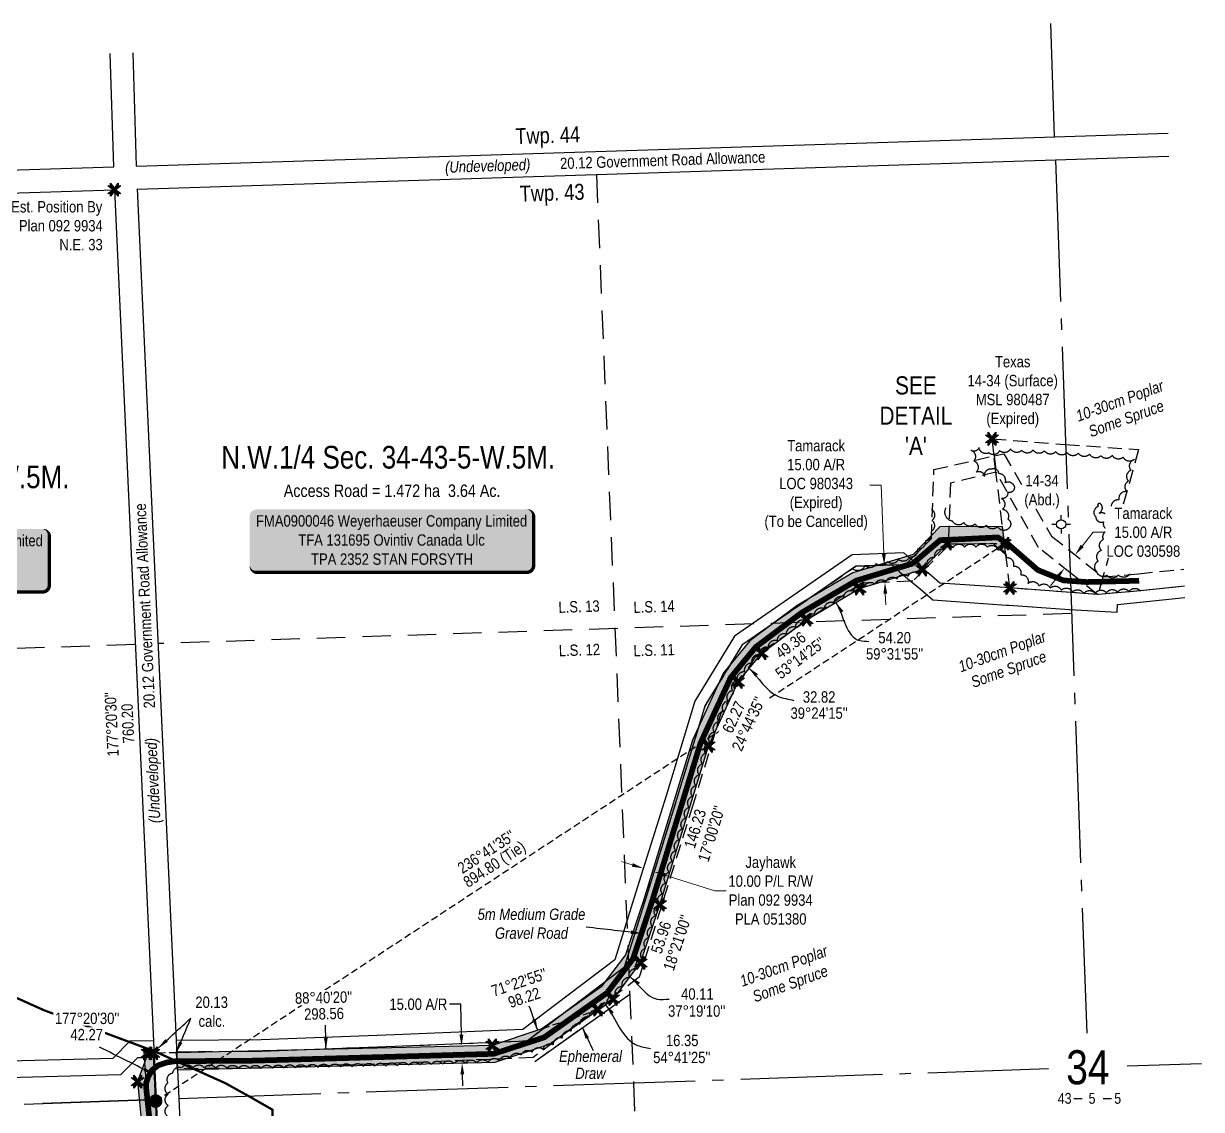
# Model space of a CAD drawing. Extents: x 656257 to 660865, y 5846033 to 5849863.
# Drawn here: x 658203 to 659241, y 5846955 to 5847911 of the extents above; entities that cross this region are included whole.
import ezdxf
from ezdxf.enums import TextEntityAlignment as Align

# ---------------------------------------------------------------- set-up
doc = ezdxf.new("R2010")
doc.units = 0
doc.header["$LTSCALE"] = 5
doc.header["$PDSIZE"] = 0.5
for name, pattern in [('0', [1, 1, 0]), ('DASHDOT2', [12.7, 6.35, -3.175, 0, -3.175]), ('foc-ACCESSROAD', [3.75, 2.5, -1.25]), ('foc-LSD', [8, 5, -3]), ('foc-QUARTERLINE', [33, 25, -3, 2, -3]), ('foc-TIELINE', [1.875, 1.25, -0.625]), ('foc-TOPO-ephemeral', [6.25, 3.125, -0.625, 0.625, -0.625, 0.625, -0.625]), ('foc-TRAV', [1.875, 1.25, -0.625])]:
    doc.linetypes.add(name, pattern=pattern)
doc.layers.get('Defpoints').update_dxf_attribs({"color": 9})
for name, color, linetype in [('10', 1, 'Continuous'), ('9', 3, 'Continuous'), ('AS-ROADS', 254, 'Continuous'), ('AS-WILDLIFE', 131, 'DASHDOT2'), ('C-AR', 13, 'foc-ACCESSROAD'), ('C-SYMBOL', 7, 'Continuous'), ('D-TXT', 6, 'Continuous'), ('DETAIL-T', 7, 'Continuous'), ('F-RW', 190, 'Continuous'), ('F-WS', 190, 'foc-ACCESSROAD'), ('F-WS-S', 190, 'Continuous'), ('L-AREAREQUIRED', 7, 'Continuous'), ('L-BD', 7, 'Continuous'), ('L-BD1', 253, 'Continuous'), ('L-MON', 1, 'Continuous'), ('L-QSEC', 8, 'foc-QUARTERLINE'), ('L-ROAD-T', 7, 'Continuous'), ('L-SEC', 7, 'Continuous'), ('L-SECLBL', 7, 'Continuous'), ('L-SECTION-LSD', 7, 'foc-LSD'), ('L-TIE', 7, 'foc-TIELINE'), ('L-TIE-T', 7, 'Continuous'), ('P-PROPOSED', 10, 'Continuous'), ('P-PROPOSED-H', 21, 'Continuous'), ('P-TRAV', 4, 'foc-TRAV'), ('P-TXT', 4, 'Continuous'), ('T-BUSH', 110, '0'), ('T-BUSH-T', 110, 'Continuous'), ('T-DRAW', 143, 'foc-TOPO-ephemeral'), ('T-WATER-T', 170, 'Continuous')]:
    doc.layers.add(name, color=color, linetype=linetype)
for name, color, linetype, lineweight in [('C-AR-T', 13, 'Continuous', 9), ('F-RW-T', 190, 'Continuous', 9), ('F-WS-T', 190, 'Continuous', 9), ('T-TEXT', 48, 'Continuous', 18)]:
    doc.layers.add(name, color=color, linetype=linetype, lineweight=lineweight)
doc.styles.add('100L', font='ARIALN.TTF', dxfattribs={"height": 11})
doc.styles.add('175L', font='ARIALN.TTF', dxfattribs={"height": 20})
doc.styles.add('80', font='ARIALN.TTF', dxfattribs={"height": 10})
doc.styles.add('80CG', font='ARIALN.TTF', dxfattribs={"height": 10})
doc.styles.add('80L', font='ARIALN.TTF', dxfattribs={"height": 10})
doc.styles.add('80LS', font='ARIALNI.TTF', dxfattribs={"height": 10})
doc.styles.add('foc-LtypeFont', font='ARIALN.TTF', dxfattribs={"height": 7.35})
doc.styles.add('SIMPLEX', font='ARIALN.TTF')
doc.linetypes.add('foc-TOPO-flowdirection-NOLINE', pattern='A,0,[">",foc-LtypeFont,S=0.3,R=0,X=0,Y=-0.945],-20,[">",foc-LtypeFont,S=0.3,R=0,X=0,Y=-0.945],0', length=20)
doc.dimstyles.new('Compass 5 000', dxfattribs={"dimscale": 5, "dimtxt": 9, "dimasz": 2, "dimexe": 0.2, "dimexo": 0.0625, "dimgap": 0.5, "dimtad": 0, "dimtih": 1, "dimtoh": 1, "dimzin": 0, "dimdsep": 46, "dimtxsty": '80CG', "dimcen": 0.1, "dimse1": 1, "dimse2": 1, "dimclrd": 256, "dimclrt": 256, "dimaunit": 1, "dimadec": 4, "dimazin": 0, "dimtfac": 0.06, "dimtofl": 0, "dimtmove": 0, "dimatfit": 1, "dimfxl": 0.2, "dimtolj": 1, "dimtzin": 0, "dimlwd": -1, "dimarcsym": 0})

# ---------------------------------------------------------------- blocks, each defined once
blk = doc.blocks.new('L-SECLBL')
at = {"layer": '9', "color": 7}
for p, q in [((-5.1, -27.8), (-12.3, -27.8)), ((20.7, -27.8), (13.5, -27.8))]:
    blk.add_line(p, q, dxfattribs=at)
at = {"layer": '10', "color": 2, "style": 'SIMPLEX'}
blk.add_attdef('SEC', text='', height=30, dxfattribs=at).set_placement((0, 0), align=Align.MIDDLE)
at = {"layer": '10', "color": 5, "style": '80L'}
blk.add_attdef('TWP', text='', height=9.5, dxfattribs=at).set_placement((-14.4, -27.4), align=Align.MIDDLE_RIGHT)
blk.add_attdef('RGE', text='', height=9.5, dxfattribs=at).set_placement((3.6, -27.4), align=Align.MIDDLE_CENTER)
blk.add_attdef('MER', text='', height=9.5, dxfattribs=at).set_placement((23.2, -27.4), align=Align.MIDDLE_LEFT)
blk = doc.blocks.new('*U475')
h = blk.add_hatch(color=255)
edge = h.paths.add_edge_path()
edge.add_line((-119, -28.5), (119, -28.5))
edge.add_arc((119, -22.5), 6, 270, 360)
edge.add_line((125, -22.5), (125, 21))
edge.add_arc((119, 21), 6, 0, 90)
edge.add_line((119, 27), (-119, 27))
edge.add_arc((-119, 21), 6, 90, 180)
edge.add_line((-125, 21), (-125, -22.5))
edge.add_arc((-119, -22.5), 6, 180, 270)
at = {"color": 44, "flags": 128}
blk.add_lwpolyline([(-119, -28.5, 3, 3, 0), (119, -28.5, 3, 3, 0.414214), (125, -22.5, 3, 3, 0), (125, 21, 3, 0, 0.414214), (119, 27, 0, 0, 0), (-119, 27, 0, 0, 0.414214), (-125, 21, 0, 0, 0), (-125, -22.5, 0, 3, 0.414214)], format="xyseb", close=True, dxfattribs=at)
at = {"color": 44, "style": '80'}
blk.add_attdef('ENTER_TEXT_001', (-36, -5), '', height=10, dxfattribs=at)
blk = doc.blocks.new('*D425')
at = {"layer": 'C-AR-T', "transparency": 16777216}
for p, q in [((659135.6, 5847451), (659145.2, 5847463.1)), ((659145.2, 5847463.1), (659155.2, 5847463.1)), ((659113.8, 5847423.7), (659107.6, 5847415.8))]:
    blk.add_line(p, q, dxfattribs=at)
for points in [[(659134.3, 5847452.1), (659136.9, 5847450), (659129.4, 5847443.2)], [(659112.5, 5847424.7), (659115.1, 5847422.6), (659120, 5847431.5)]]:
    blk.add_solid(points, dxfattribs=at)
at = {"layer": 'Defpoints', "color": 0, "transparency": 16777216}
for p in [(659113, 5847456.3), (659103.6, 5847444.5), (659120, 5847431.5)]:
    blk.add_point(p, dxfattribs=at)
at = {"layer": 'C-AR-T', "transparency": 16777216, "insert": (659189.5, 5847463.1), "char_height": 10, "attachment_point": 5, "style": '80CG', "bg_fill": 3, "box_fill_scale": 1.1, "bg_fill_color": 256, "bg_fill_true_color": 13158600, "bg_fill_transparency": 0}
blk.add_mtext('\\A1;Tamarack\\P15.00 A/R\\PLOC 030598', dxfattribs=at)
blk = doc.blocks.new('*D426')
at = {"layer": 'Defpoints', "color": 0, "transparency": 16777216}
for p in [(658761.4, 5847206.9), (658771, 5847204), (658758.5, 5847164)]:
    blk.add_point(p, dxfattribs=at)
at = {"layer": 'F-RW-T', "transparency": 16777216}
for p, q in [((658739.4, 5847170), (658729.9, 5847173)), ((658768.1, 5847161.1), (658812.2, 5847147.3)), ((658812.2, 5847147.3), (658822.2, 5847147.3))]:
    blk.add_line(p, q, dxfattribs=at)
for points in [[(658739.9, 5847171.6), (658739, 5847168.4), (658749, 5847167)], [(658768.6, 5847162.7), (658767.6, 5847159.5), (658758.5, 5847164)]]:
    blk.add_solid(points, dxfattribs=at)
at = {"layer": 'F-RW-T', "transparency": 16777216, "insert": (658861.3, 5847147.3), "char_height": 10, "attachment_point": 5, "style": '80CG'}
blk.add_mtext('\\A1;Jayhawk\\P10.00 P/L R/W\\PPlan 092 9934\\PPLA 051380', dxfattribs=at)
blk = doc.blocks.new('GABD')
for p, q in [((-0.81, 0), (-1.62, 0)), ((0, 0.81), (0, 1.62)), ((1.62, 0), (0.81, 0)), ((0, -0.81), (0, -1.62))]:
    blk.add_line(p, q)
blk.add_circle((0, 0), 0.8)
blk = doc.blocks.new('fdia')
at = {"color": 255, "const_width": 1}
blk.add_lwpolyline([(-0.5, 0, 1), (0.5, 0, 1)], format="xyb", close=True, dxfattribs=at)
blk = doc.blocks.new('Fdiaa')
blk.add_blockref('fdia', (0, 0))
blk = doc.blocks.new('fdib')
at = {"color": 1, "const_width": 1.6}
blk.add_lwpolyline([(-0.4, 0, 1), (0.4, 0, 1)], format="xyb", close=True, dxfattribs=at)
at = {"color": 1}
blk.add_circle((0, 0), 0.8, dxfattribs=at)
blk = doc.blocks.new('Fdibb')
blk.add_blockref('fdib', (0, 0))
blk = doc.blocks.new('fdicc')
for name in ['Fdibb', 'Fdiaa']:
    blk.add_blockref(name, (0, 0))
blk = doc.blocks.new('FDI')
blk.add_blockref('fdicc', (0, 0))
blk = doc.blocks.new('TEMP')
h = blk.add_hatch(color=255)
h.dxf.hatch_style = 1
h.paths.add_polyline_path([(0, 0.25), (-0.67, 1.15), (-0.67, 0.67), (-1.15, 0.67), (-0.25, 0), (-1.15, -0.67), (-0.67, -0.67), (-0.67, -1.15), (0, -0.25), (0.67, -1.15), (0.67, -0.67), (1.15, -0.67), (0.25, 0), (1.15, 0.67), (0.67, 0.67), (0.67, 1.15)])
h.paths.add_polyline_path([(0.57, 0.85), (0.57, 0.57), (0.85, 0.57), (0.08, 0), (0.85, -0.57), (0.57, -0.57), (0.57, -0.85), (0, -0.08), (-0.57, -0.85), (-0.57, -0.57), (-0.85, -0.57), (-0.08, 0), (-0.85, 0.57), (-0.57, 0.57), (-0.57, 0.85), (0, 0.08)], flags=16)
h = blk.add_hatch(color=1)
h.dxf.hatch_style = 1
h.paths.add_polyline_path([(0, 0.08), (-0.57, 0.85), (-0.57, 0.57), (-0.85, 0.57), (-0.08, 0), (-0.85, -0.57), (-0.57, -0.57), (-0.57, -0.85), (0, -0.08), (0.57, -0.85), (0.57, -0.57), (0.85, -0.57), (0.08, 0), (0.85, 0.57), (0.57, 0.57), (0.57, 0.85)])
at = {"color": 1}
for p, q in [((-0.08, 0), (0.08, 0)), ((0, 0.08), (0, -0.08))]:
    blk.add_line(p, q, dxfattribs=at)
at = {"color": 255, "flags": 128}
blk.add_lwpolyline([(-0.25, 0), (-1.15, 0.67), (-0.67, 0.67), (-0.67, 1.15), (0, 0.25), (0.67, 1.15), (0.67, 0.67), (1.15, 0.67), (0.25, 0), (1.15, -0.67), (0.67, -0.67), (0.67, -1.15), (0, -0.25), (-0.67, -1.15), (-0.67, -0.67), (-1.15, -0.67)], close=True, dxfattribs=at)
at = {"color": 1, "flags": 128}
blk.add_lwpolyline([(-0.08, 0), (-0.85, 0.57), (-0.57, 0.57), (-0.57, 0.85), (0, 0.08), (0.57, 0.85), (0.57, 0.57), (0.85, 0.57), (0.08, 0), (0.85, -0.57), (0.57, -0.57), (0.57, -0.85), (0, -0.08), (-0.57, -0.85), (-0.57, -0.57), (-0.85, -0.57)], close=True, dxfattribs=at)
blk = doc.blocks.new('*D445')
at = {"layer": 'C-AR-T', "transparency": 16777216}
for p, q in [((658958.7, 5847504.6), (658948.7, 5847504.6)), ((658960.9, 5847444.1), (658958.7, 5847504.6)), ((658962.2, 5847409.1), (658962.6, 5847399.1))]:
    blk.add_line(p, q, dxfattribs=at)
at = {"layer": 'C-AR-T', "linetype": 'Continuous', "transparency": 16777216}
for points in [[(658962.6, 5847444.1), (658959.3, 5847444), (658961.3, 5847434.1)], [(658963.9, 5847409.1), (658960.6, 5847409), (658961.9, 5847419.1)]]:
    blk.add_solid(points, dxfattribs=at)
at = {"layer": 'Defpoints', "color": 0, "linetype": 'Continuous', "transparency": 16777216}
for p in [(658961.3, 5847434.1), (658965.7, 5847434.2), (658966.3, 5847419.2)]:
    blk.add_point(p, dxfattribs=at)
at = {"layer": 'C-AR-T', "linetype": 'Continuous', "transparency": 16777216, "insert": (658901.3, 5847504.6), "char_height": 10, "attachment_point": 5, "style": '80CG'}
blk.add_mtext('\\A1;Tamarack\\P15.00 A/R\\PLOC 980343\\P(Expired)\\P(To be Cancelled)', dxfattribs=at)
blk = doc.blocks.new('*D451')
at = {"layer": 'Defpoints', "color": 0, "linetype": 'Continuous', "transparency": 16777216}
for p in [(658576, 5847010.1), (658589.1, 5847010.4), (658576.4, 5846995.1)]:
    blk.add_point(p, dxfattribs=at)
at = {"layer": 'P-TXT', "transparency": 16777216}
for p, q in [((658588.3, 5847047.2), (658578.3, 5847047.2)), ((658588.9, 5847020.4), (658588.3, 5847047.2)), ((658589.7, 5846985.4), (658590, 5846975.4))]:
    blk.add_line(p, q, dxfattribs=at)
at = {"layer": 'P-TXT', "linetype": 'Continuous', "transparency": 16777216}
for points in [[(658590.6, 5847020.4), (658587.2, 5847020.3), (658589.1, 5847010.4)], [(658591.4, 5846985.4), (658588.1, 5846985.3), (658589.5, 5846995.4)]]:
    blk.add_solid(points, dxfattribs=at)
at = {"layer": 'P-TXT', "linetype": 'Continuous', "transparency": 16777216, "insert": (658551, 5847047.2), "char_height": 10, "attachment_point": 5, "style": '80CG'}
blk.add_mtext('\\A1;15.00 A/R', dxfattribs=at)
blk = doc.blocks.new('*U424')
h = blk.add_hatch(color=255)
edge = h.paths.add_edge_path()
edge.add_line((-119, -28.5), (119, -28.5))
edge.add_arc((119, -22.5), 6, 270, 360)
edge.add_line((125, -22.5), (125, 21))
edge.add_arc((119, 21), 6, 0, 90)
edge.add_line((119, 27), (-119, 27))
edge.add_arc((-119, 21), 6, 90, 180)
edge.add_line((-125, 21), (-125, -22.5))
edge.add_arc((-119, -22.5), 6, 180, 270)
at = {"color": 44, "flags": 128}
blk.add_lwpolyline([(-119, -28.5, 3, 3, 0), (119, -28.5, 3, 3, 0.414214), (125, -22.5, 3, 3, 0), (125, 21, 3, 0, 0.414214), (119, 27, 0, 0, 0), (-119, 27, 0, 0, 0.414214), (-125, 21, 0, 0, 0), (-125, -22.5, 0, 3, 0.414214)], format="xyseb", close=True, dxfattribs=at)
at = {"color": 44, "style": '80'}
blk.add_attdef('ENTER_TEXT_001', (-36, -5), '', height=10, dxfattribs=at)

msp = doc.modelspace()

# ---------------------------------------------------------------- hatches: boundary and pattern name
at = {"layer": 'P-PROPOSED-H'}
h = msp.add_hatch(color=256, dxfattribs=at)
h.dxf.hatch_style = 1
h.paths.add_polyline_path([(659057.241, 5847453.095), (659068.434, 5847443.18), (659065.444, 5847468.1), (659010.268, 5847468.041), (658986.717, 5847443.525), (658933.562, 5847427.416), (658884.602, 5847398.614), (658842.952, 5847367.502), (658819.743, 5847339.25), (658792.457, 5847280.042), (658749.454, 5847139.439), (658733.316, 5847090.783), (658711.913, 5847062.708), (658659.638, 5847025.681), (658616.058, 5847011), (658337.769, 5847004.546), (658338.465, 5846989.562), (658618.685, 5846996.06), (658666.51, 5847012.171), (658722.451, 5847051.794), (658746.76, 5847083.683), (658763.744, 5847134.885), (658806.501, 5847274.686), (658832.555, 5847331.222), (658853.384, 5847356.576), (658892.916, 5847386.106), (658939.624, 5847413.584), (658994.817, 5847430.31), (659016.663, 5847453.052)])
h = msp.add_hatch(color=256, dxfattribs=at)
h.dxf.hatch_style = 1
h.paths.add_polyline_path([(658327.979, 5846781.659), (658318.92, 5846976.807), (658317.654, 5847004.08), (658312.669, 5847003.964), (658303.793, 5846979.027), (658321.203, 5846798)])

# ---------------------------------------------------------------- linework, layer by layer
at = {"layer": 'AS-ROADS', "const_width": 4.999, "flags": 128}
msp.add_lwpolyline([(659185.783, 5847420.395), (659139.532, 5847419.255), (659119.044, 5847420.715), (659096.49, 5847429.897), (659069.929, 5847453.011), (659061.332, 5847458.61), (659010.405, 5847456.102), (658986.44, 5847435.606), (658936.593, 5847420.5), (658888.759, 5847392.36), (658848.168, 5847362.039), (658826.149, 5847335.236), (658799.479, 5847277.364), (658756.599, 5847137.162), (658740.038, 5847087.233), (658717.182, 5847057.251), (658661.806, 5847018.028), (658617.334, 5847003.529), (658521.521, 5847000.759), (658405.642, 5846997.514), (658336.822, 5846997.024), (658329.165, 5846995.87), (658321.992, 5846993.437), (658316.426, 5846989.104), (658312.979, 5846983.103), (658311.416, 5846978.084), (658311.212, 5846974.22), (658320.097, 5846891.046)], dxfattribs=at)
at = {"layer": 'AS-WILDLIFE', "const_width": 2, "flags": 128}
msp.add_lwpolyline([(657399.687, 5847158.292), (657421.951, 5847138.774), (657501.228, 5847108.346), (657504.48, 5847106.849), (657511.794, 5847104.355), (657560.933, 5847088.9), (657578.138, 5847069.915), (657608.981, 5847035.443), (657624.444, 5847007.457), (657642.161, 5846974.973), (657664.96, 5846919.993), (657696.866, 5846885.522), (657768.418, 5846897.086), (657782.291, 5846899.599), (657839.28, 5846912.15), (657872.523, 5846919.18), (657877.27, 5846923.184), (657921.172, 5846962.224), (657929.596, 5846977.231), (657944.572, 5847003.745), (657946.767, 5847065.247), (657960.489, 5847096.759), (657989.737, 5847098.285), (658021.111, 5847099.813), (658097.175, 5847097.882), (658221.226, 5847041.993), (658313.757, 5847007.577), (658319.071, 5847005.581), (658381.096, 5846977.637), (658404.42, 5846964.658), (658422.68, 5846954.175), (658421.338, 5846916.674), (658420.486, 5846892.173), (658386.961, 5846850.143), (658313.612, 5846820.577), (658287.622, 5846810.053), (658184.114, 5846748.96), (658146.036, 5846696.426), (658136.002, 5846665.417), (658123.848, 5846628.406), (658142.286, 5846557.922), (658167.587, 5846500.945), (658211.176, 5846401.984), (657870.541, 5846413.178), (657747.146, 5846435.067), (657712.328, 5846441.535), (657639.732, 5846478.97), (657625.908, 5846491.958), (657576.241, 5846537.913), (657501.988, 5846611.346), (657442.412, 5846695.293), (657420.403, 5846720.801)], dxfattribs=at)
at = {"layer": 'C-AR'}
for points in [[(658745.494, 5847071.058), (658652.014, 5847000.2), (658531.185, 5846995.21), (658413.211, 5846990.992), (658339.086, 5846990.375), (658338.385, 5847005.38), (658412.88, 5847006), (658530.606, 5847010.21), (658646.695, 5847015.004), (658732.596, 5847080.117), (658751.864, 5847141.912), (658778.651, 5847227.807), (658803.647, 5847309.964), (658836.84, 5847364.572), (658936.346, 5847433.146), (658967.728, 5847434.312), (658979.999, 5847434.768), (658984.747, 5847439.52), (659002.798, 5847457.584), (659005.011, 5847518.33), (659057.979, 5847530.442), (659059.693, 5847516.126), (659019.592, 5847506.268), (659017.584, 5847451.145), (658996.387, 5847429.933), (658986.448, 5847419.987), (658984.747, 5847419.924), (658941.267, 5847418.308), (658847.999, 5847354.033), (658817.457, 5847303.784), (658792.997, 5847223.388), (658745.494, 5847071.058)], [(658320.045, 5846963.325), (658328.13, 5846786.14), (658316.147, 5846905.071), (658312.46, 5846961.626), (658310.517, 5846991.439), (658309.868, 5847000.146), (658309.401, 5847006.404), (658318.07, 5847006.483), (658318.357, 5847000.218), (658320.045, 5846963.325)]]:
    msp.add_lwpolyline(points, close=True, dxfattribs=at)
msp.add_lwpolyline([(659225.588, 5847415.534), (659186.994, 5847411.583), (659149.545, 5847408.26), (659149.178, 5847408.274), (659124.831, 5847427.661), (659097.13, 5847449.725), (659059.693, 5847516.126), (659057.979, 5847530.442), (659066.645, 5847532.334), (659108.7, 5847459.7), (659124.105, 5847447.43), (659153.865, 5847423.718), (659185.124, 5847426.561), (659225.047, 5847430.645)], dxfattribs=at)
at = {"layer": 'F-RW'}
msp.add_lwpolyline([(658155.306, 5846996.519), (658282.349, 5846999.824), (658297.306, 5847015.032), (658297.716, 5847015.035), (658317.671, 5847015.201), (658318.07, 5847006.483), (658318.07, 5847006.483), (658318.357, 5847000.218), (658309.868, 5847000.146), (658303.639, 5847000.094), (658298.647, 5846995.017), (658288.793, 5846984.997), (658155.695, 5846981.536)], dxfattribs=at)
at = {"layer": 'F-WS'}
msp.add_lwpolyline([(659153.865, 5847423.718), (659149.545, 5847408.26), (659149.178, 5847408.274), (659125.481, 5847409.968), (659071.915, 5847414.05), (659059.692, 5847516.134), (659057.979, 5847530.442), (659056.181, 5847545.458), (659120.69, 5847540.44), (659185.252, 5847535.993), (659153.865, 5847423.718)], close=True, dxfattribs=at)
at = {"layer": 'L-QSEC'}
for p, q in [((659111.367, 5847811.459), (659108.123, 5847911.399)), ((659112.014, 5847791.349), (659139.579, 5847021.695)), ((658340.144, 5846964.245), (659105.861, 5846990.518)), ((659175.103, 5846992.893), (659240.627, 5846995.142)), ((658320.045, 5846963.325), (658220.125, 5846959.825))]:
    msp.add_line(p, q, dxfattribs=at)
at = {"layer": 'L-QSEC', "flags": 128}
msp.add_lwpolyline([(657544.249, 5846936.152), (658320.045, 5846963.325)], dxfattribs=at)
at = {"layer": 'L-SEC'}
for p, q in [((658282.738, 5847785.01), (658279.609, 5847884.96)), ((658302.848, 5847785.639), (658299.719, 5847885.602)), ((658302.829, 5847785.659), (659111.372, 5847811.459)), ((659111.367, 5847811.459), (659211.309, 5847814.674)), ((659112.014, 5847791.349), (659212.028, 5847794.566)), ((657469.322, 5847759.441), (658282.735, 5847785.017)), ((658303.471, 5847765.549), (659112.014, 5847791.349)), ((657469.876, 5847739.336), (658283.367, 5847764.907)), ((658283.367, 5847764.907), (658320.045, 5846963.325)), ((658303.466, 5847765.827), (658340.144, 5846964.245)), ((658320.045, 5846963.325), (658356.667, 5846160.751)), ((658340.144, 5846964.242), (658376.766, 5846161.668))]:
    msp.add_line(p, q, dxfattribs=at)
at = {"layer": 'L-SECTION-LSD'}
for p, q in [((658707.742, 5847778.449), (658740.399, 5846977.978)), ((659126.333, 5847391.53), (658321.805, 5847365.036)), ((658740.399, 5846977.978), (658756.75, 5846576.381))]:
    msp.add_line(p, q, dxfattribs=at)
at = {"layer": 'L-SECTION-LSD', "flags": 128}
msp.add_lwpolyline([(658301.706, 5847364.117), (657489.832, 5847337.388)], dxfattribs=at)
at = {"layer": 'P-PROPOSED', "flags": 128}
msp.add_lwpolyline([(658327.979, 5846781.659), (658318.92, 5846976.807), (658318.92, 5846976.807), (658317.654, 5847004.08), (658312.669, 5847003.964), (658303.793, 5846979.027), (658321.203, 5846798)], close=True, dxfattribs=at)
at = {"layer": 'P-TRAV', "flags": 128}
for points in [[(659016.663, 5847453.052), (659067.243, 5847453.106)], [(658616.058, 5847011), (658709.114, 5847042.348)], [(658337.769, 5847004.546), (658317.654, 5847004.08)]]:
    msp.add_lwpolyline(points, dxfattribs=at)
at = {"layer": 'T-BUSH', "flags": 128}
for points in [[(659177.398, 5847426.548, -0.52056705), (659167.45, 5847425.563, -0.52056705), (659157.466, 5847425.159, -0.52056705), (659148.422, 5847428.49, -0.52056705), (659149.713, 5847437.732, -0.52056705), (659152.554, 5847447.227, -0.52056705), (659154.306, 5847456.899, -0.52056705), (659159.784, 5847465.219, -0.52056705), (659154.645, 5847472.015, -0.52056705), (659147.801, 5847476.406, -0.52056705), (659149.832, 5847486.13, -0.52056705), (659150.891, 5847488.906, -0.52056705), (659150.687, 5847479.975, -0.52056705), (659158.698, 5847475.046, -0.52056705), (659161.584, 5847484.618, -0.52056705), (659168.213, 5847491.932, -0.52056705), (659175.119, 5847499.159, -0.52056705), (659176.476, 5847508.252, -0.52056705), (659178.597, 5847517.873, -0.52056705), (659181.555, 5847527.396, -0.52056705), (659171.746, 5847529.33, -0.52056705), (659162.067, 5847531.104, -0.52056705), (659152.087, 5847530.557, -0.52056705), (659142.201, 5847532.05, -0.52056705), (659132.253, 5847532.916, -0.52056705), (659122.27, 5847533.457, -0.52056705), (659112.302, 5847534.218, -0.52056705), (659102.333, 5847534.979, -0.52056705), (659092.362, 5847535.628, -0.52056705), (659082.366, 5847535.433, -0.52056705), (659072.494, 5847536.734, -0.52056705), (659062.922, 5847535.134, -0.52056705), (659053.45, 5847533.157, -0.52056705), (659044.78, 5847537.827, -0.52056705), (659037.416, 5847535.501, -0.52056705), (659040.309, 5847525.952, -0.52056705), (659042.376, 5847516.189, -0.52056705), (659049.722, 5847512.252, -0.52056705), (659055.928, 5847518.989, -0.52056705), (659061.912, 5847515.094, -0.52056705), (659067.55, 5847506.839, -0.52056705), (659075.948, 5847502.724, -0.52056705), (659070.008, 5847498.386, -0.52056705), (659064.556, 5847492.897, -0.52056705), (659065.42, 5847483.418, -0.52056705), (659070.163, 5847474.648, -0.52056705), (659070.983, 5847466.607, -0.52056705), (659061.13, 5847468.22, -0.52056705), (659051.199, 5847469.375, -0.52056705), (659041.269, 5847470.53, -0.52056705), (659031.338, 5847471.685, -0.52056705), (659021.408, 5847472.84, -0.52056705), (659015.789, 5847484.704, -0.52056705)], [(659002.969, 5847483.302, -0.52056705), (659003.356, 5847473.608, -0.52056705), (659002.487, 5847463.665, -0.52056705), (658997.479, 5847455.601, -0.52056705), (658990.544, 5847448.399, -0.52056705), (658983.61, 5847441.198, -0.52056705), (658973.796, 5847439.299, -0.52056705), (658963.98, 5847437.406, -0.52056705), (658954.163, 5847435.512, -0.52056705), (658944.347, 5847433.619, -0.52056705), (658932.701, 5847431.373, -0.52056705)], [(658517.413, 5846341.421, -0.52056705), (658507.707, 5846343.673, -0.52056705), (658502.273, 5846351.747, -0.52056705), (658501.912, 5846361.738, -0.52056705), (658501.55, 5846371.729, -0.52056705), (658501.189, 5846381.72, -0.52056705), (658500.314, 5846391.667, -0.52056705), (658498.98, 5846401.575, -0.52056705), (658497.647, 5846411.483, -0.52056705), (658496.314, 5846421.391, -0.52056705), (658494.981, 5846431.299, -0.52056705), (658492.741, 5846440.999, -0.52056705), (658489.603, 5846450.491, -0.52056705), (658486.465, 5846459.983, -0.52056705), (658483.327, 5846469.475, -0.52056705), (658480.189, 5846478.968, -0.52056705), (658477.051, 5846488.46, -0.52056705), (658473.913, 5846497.952, -0.52056705), (658470.775, 5846507.444, -0.52056705), (658467.109, 5846516.724, -0.52056705), (658462.794, 5846525.742, -0.52056705), (658458.478, 5846534.76, -0.52056705), (658454.163, 5846543.778, -0.52056705), (658449.848, 5846552.797, -0.52056705), (658445.532, 5846561.815, -0.52056705), (658441.217, 5846570.833, -0.52056705), (658436.901, 5846579.851, -0.52056705), (658432.586, 5846588.869, -0.52056705), (658428.27, 5846597.887, -0.52056705), (658423.955, 5846606.905, -0.52056705), (658419.64, 5846615.923, -0.52056705), (658415.324, 5846624.942, -0.52056705), (658411.009, 5846633.96, -0.52056705), (658406.693, 5846642.978, -0.52056705), (658402.378, 5846651.996, -0.52056705), (658398.232, 5846661.092, -0.52056705), (658394.213, 5846670.246, -0.52056705), (658390.194, 5846679.4, -0.52056705), (658386.176, 5846688.554, -0.52056705), (658382.157, 5846697.708, -0.52056705), (658378.138, 5846706.863, -0.52056705), (658374.119, 5846716.017, -0.52056705), (658370.1, 5846725.171, -0.52056705), (658366.081, 5846734.325, -0.52056705), (658362.063, 5846743.479, -0.52056705), (658358.044, 5846752.633, -0.52056705), (658354.025, 5846761.787, -0.52056705), (658350.006, 5846770.942, -0.52056705), (658345.987, 5846780.096, -0.52056705), (658341.969, 5846789.25, -0.52056705), (658337.95, 5846798.404, -0.52056705), (658336.416, 5846808.163, -0.52056705), (658335.776, 5846818.14, -0.52056705), (658335.135, 5846828.117, -0.52056705), (658334.495, 5846838.094, -0.52056705), (658333.854, 5846848.071, -0.52056705), (658333.214, 5846858.048, -0.52056705), (658332.574, 5846868.025, -0.52056705), (658331.933, 5846878.002, -0.52056705), (658331.293, 5846887.979, -0.52056705), (658330.999, 5846897.968, -0.52056705), (658330.938, 5846907.965, -0.52056705), (658330.877, 5846917.963, -0.52056705), (658330.816, 5846927.96, -0.52056705), (658330.755, 5846937.957, -0.52056705), (658330.694, 5846947.955, -0.52056705), (658330.633, 5846957.952, -0.52056705), (658330.572, 5846967.949, -0.52056705), (658330.51, 5846977.946, -0.52056705), (658334.824, 5846986.727, -0.52056705), (658342.559, 5846991.279, -0.52056705), (658352.556, 5846991.17, -0.52056705), (658362.553, 5846991.06, -0.52056705), (658372.55, 5846990.95, -0.52056705), (658382.546, 5846990.84, -0.52056705), (658392.543, 5846990.73, -0.52056705), (658402.54, 5846990.62, -0.52056705), (658412.536, 5846990.723, -0.52056705), (658422.532, 5846990.906, -0.52056705), (658432.528, 5846991.089, -0.52056705), (658442.524, 5846991.271, -0.52056705), (658452.52, 5846991.454, -0.52056705), (658462.515, 5846991.636, -0.52056705), (658472.511, 5846991.819, -0.52056705), (658482.507, 5846992.002, -0.52056705), (658492.503, 5846992.184, -0.52056705), (658502.499, 5846992.367, -0.52056705), (658512.494, 5846992.55, -0.52056705), (658522.49, 5846992.742, -0.52056705), (658532.481, 5846993.1, -0.52056705), (658542.472, 5846993.459, -0.52056705), (658552.463, 5846993.818, -0.52056705), (658562.454, 5846994.176, -0.52056705), (658572.445, 5846994.535, -0.52056705), (658582.436, 5846994.894, -0.52056705), (658592.427, 5846995.252, -0.52056705), (658602.418, 5846995.611, -0.52056705), (658612.409, 5846995.97, -0.52056705), (658622.211, 5846997.645, -0.52056705), (658631.899, 5847000.113, -0.52056705), (658641.588, 5847002.58, -0.52056705), (658651.276, 5847005.047, -0.52056705), (658660.964, 5847007.515, -0.52056705), (658669.907, 5847011.509, -0.52056705), (658677.814, 5847017.627, -0.52056705), (658685.72, 5847023.746, -0.52056705), (658693.627, 5847029.864, -0.52056705), (658701.533, 5847035.983, -0.52056705), (658709.44, 5847042.101, -0.52056705), (658717.347, 5847048.22, -0.52056705), (658724.512, 5847055.082, -0.52056705), (658730.661, 5847062.965, -0.52056705), (658736.811, 5847070.847, -0.52056705), (658742.961, 5847078.73, -0.52056705), (658748.109, 5847087.136, -0.52056705), (658751.077, 5847096.682, -0.52056705), (658754.045, 5847106.229, -0.52056705), (658757.014, 5847115.776, -0.52056705), (658759.982, 5847125.322, -0.52056705), (658762.95, 5847134.869, -0.52056705), (658765.894, 5847144.423, -0.52056705), (658768.839, 5847153.977, -0.52056705), (658771.783, 5847163.531, -0.52056705), (658774.727, 5847173.085, -0.52056705), (658777.672, 5847182.64, -0.52056705), (658780.616, 5847192.194, -0.52056705), (658783.56, 5847201.748, -0.52056705), (658786.505, 5847211.302, -0.52056705), (658789.449, 5847220.856, -0.52056705), (658792.393, 5847230.41, -0.52056705), (658795.338, 5847239.964, -0.52056705), (658798.282, 5847249.518, -0.52056705), (658801.226, 5847259.072, -0.52056705), (658804.171, 5847268.626, -0.52056705), (658807.573, 5847278.01, -0.52056705), (658811.597, 5847287.161, -0.52056705), (658815.622, 5847296.313, -0.52056705), (658819.646, 5847305.465, -0.52056705), (658823.67, 5847314.617, -0.52056705), (658827.694, 5847323.769, -0.52056705), (658832.018, 5847332.732, -0.52056705), (658838.508, 5847340.337, -0.52056705), (658844.998, 5847347.941, -0.52056705), (658851.488, 5847355.546, -0.52056705), (658859.272, 5847361.767, -0.52056705), (658867.293, 5847367.734, -0.52056705), (658875.315, 5847373.702, -0.52056705), (658883.336, 5847379.669, -0.52056705), (658891.357, 5847385.636, -0.52056705), (658899.894, 5847390.83, -0.52056705), (658908.489, 5847395.936, -0.52056705), (658917.085, 5847401.041, -0.52056705), (658925.68, 5847406.147, -0.52056705), (658934.276, 5847411.253, -0.52056705), (658943.387, 5847415.08, -0.52056705), (658953.117, 5847417.378, -0.52056705), (658962.847, 5847419.676, -0.52056705), (658972.577, 5847421.973, -0.52056705), (658982.307, 5847424.271, -0.52056705), (658991.992, 5847426.647, -0.52056705), (658998.918, 5847433.857, -0.52056705), (659005.843, 5847441.067, -0.52056705), (659012.769, 5847448.277, -0.52056705), (659022.011, 5847450.058, -0.52056705), (659032.009, 5847450.069, -0.52056705), (659042.006, 5847450.08, -0.52056705), (659052.004, 5847450.09, -0.52056705), (659061.358, 5847447.684, -0.52056705), (659068.535, 5847440.907, -0.52056705), (659075.027, 5847433.304, -0.52056705), (659081.52, 5847425.702, -0.52056705), (659088.013, 5847418.1, -0.52056705), (659097.616, 5847415.832, -0.52056705), (659107.43, 5847413.925, -0.52056705), (659117.244, 5847412.019, -0.52056705), (659127.13, 5847410.529, -0.52056705), (659137.017, 5847409.047, -0.52056705), (659146.981, 5847409.202, -0.52056705), (659156.964, 5847409.742, -0.52056705), (659166.947, 5847410.282, -0.52056705), (659176.93, 5847410.822, -0.52056705), (659186.908, 5847411.361, -0.52056705)]]:
    msp.add_lwpolyline(points, format="xyb", dxfattribs=at)
at = {"layer": 'T-DRAW', "flags": 128}
msp.add_lwpolyline([(658653.554, 5846996.869), (658737.211, 5847056.123)], dxfattribs=at)
at = {"layer": 'T-DRAW', "linetype": 'foc-TOPO-flowdirection-NOLINE', "flags": 128}
msp.add_lwpolyline([(658653.554, 5846996.869), (658737.211, 5847056.123)], dxfattribs=at)

# ---------------------------------------------------------------- block references
at = {"layer": 'C-SYMBOL', "color": 3}
ref = msp.add_blockref('*U475', (658527.516, 5847456.301), dxfattribs=at)
ref.add_attrib('ENTER_TEXT_001', 'FMA0900046 Weyerhaeuser Company Limited', (658408.062, 5847468.142), dxfattribs={"layer": '0', "color": 44, "height": 10, "style": '80'})
ref.add_attrib('ENTER_TEXT_002', 'TFA 131695 Ovintiv Canada Ulc', (658445.282, 5847451.298), dxfattribs={"layer": '0', "color": 44, "height": 10, "style": '80'})
ref.add_attrib('ENTER_TEXT_003', 'TPA 2352 STAN FORSYTH', (658456.554, 5847434.454), dxfattribs={"layer": '0', "color": 44, "height": 10, "style": '80'})
ref = msp.add_blockref('*U424', (658101.025, 5847438.985), dxfattribs=at)
ref.add_attrib('ENTER_TEXT_001', 'FMA0900046 Weyerhaeuser Company Limited', (657981.571, 5847450.826), dxfattribs={"layer": '0', "color": 44, "height": 10, "style": '80'})
ref.add_attrib('ENTER_TEXT_002', 'TFA 131695 Ovintiv Canada Ulc', (658018.791, 5847433.982), dxfattribs={"layer": '0', "color": 44, "height": 10, "style": '80'})
ref.add_attrib('ENTER_TEXT_003', 'TPA 2352 STAN FORSYTH', (658030.064, 5847417.138), dxfattribs={"layer": '0', "color": 44, "height": 10, "style": '80'})
at = {"layer": 'L-MON'}
for name, p, xscale, yscale, zscale in [('TEMP', (658283.367, 5847764.907), 4.9987362, 4.9987362, 4.9987362), ('TEMP', (659067.243, 5847453.106), 4.9987362, 4.9987362, 4.9987362), ('TEMP', (658939.624, 5847413.584), 4.9987362, 4.9987362, 4.9987362), ('TEMP', (658892.916, 5847386.106), 4.9987362, 4.9987362, 4.9987362), ('TEMP', (658853.384, 5847356.576), 4.9987362, 4.9987362, 4.9987362), ('TEMP', (658763.744, 5847134.885), 4.9987362, 4.9987362, 4.9987362), ('TEMP', (658746.76, 5847083.683), 4.9987362, 4.9987362, 4.9987362), ('TEMP', (658722.451, 5847051.794), 4.9987362, 4.9987362, 4.9987362), ('TEMP', (658616.058, 5847011), 4.9987362, 4.9987362, 4.9987362), ('FDI', (658319.61, 5846961.871), 5.000000000000013, 5.000000000000013, 5.000000000000013)]:
    msp.add_blockref(name, p, dxfattribs=dict(at, xscale=xscale, yscale=yscale, zscale=zscale))
at = {"layer": 'L-MON', "color": 2, "xscale": 4.9987362, "yscale": 4.9987362, "zscale": 4.9987362}
for p in [(659056.181, 5847545.458), (659016.663, 5847453.052), (658994.817, 5847430.31), (659071.915, 5847414.05), (658709.114, 5847042.348)]:
    msp.add_blockref('TEMP', p, dxfattribs=at)
at = {"layer": 'L-MON', "linetype": 'Continuous', "xscale": 4.9987362, "yscale": 4.9987362, "zscale": 4.9987362}
for p in [(658312.669, 5847003.964), (658317.654, 5847004.08), (658303.793, 5846979.027)]:
    msp.add_blockref('TEMP', p, dxfattribs=at)
at = {"layer": 'L-SECLBL'}
msp.add_blockref('L-SECLBL', (659140.653, 5846991.711), dxfattribs=at).add_auto_attribs({'SEC': '34', 'TWP': '43', 'RGE': '5', 'MER': '5'})

# ---------------------------------------------------------------- texts
at = {"layer": 'C-SYMBOL', "color": 3, "style": '175L'}
msp.add_text('N.W.1/4 Sec. 34-43-5-W.5M.', height=20, dxfattribs=at).set_placement((658524.466, 5847513.233), align=Align.BOTTOM_CENTER)
at = {"layer": 'C-SYMBOL', "color": 3, "linetype": 'Continuous', "style": '175L'}
msp.add_text('N.E.1/4 Sec. 33-43-5-W.5M.', height=19.99494, dxfattribs=at).set_placement((658099.966, 5847495.954), align=Align.BOTTOM_CENTER)
at = {"layer": 'D-TXT', "color": 3, "char_height": 13.9965, "width": 105.58471, "attachment_point": 1, "rotation": 1.842368, "style": '80L'}
for s, insert in [('Twp. 44', (658636.192, 5847819.047)), ('Twp. 43', (658640.064, 5847768.416))]:
    msp.add_mtext(s, dxfattribs=dict(at, insert=insert))
at = {"layer": 'DETAIL-T', "color": 3, "insert": (658989.159, 5847565.887), "char_height": 15.996, "width": 63.62004, "attachment_point": 5, "style": '80CG'}
msp.add_mtext("SEE\\PDETAIL\\P'A'", dxfattribs=at)
at = {"layer": 'F-WS-T', "insert": (659074.42, 5847586.924), "char_height": 10, "width": 78.99495, "attachment_point": 5, "rotation": 0.051539, "style": '80CG'}
msp.add_mtext('\\A1;Texas\\P14-34 (Surface)\\PMSL 980487\\P(Expired)', dxfattribs=at)
at = {"layer": 'L-AREAREQUIRED', "color": 5, "linetype": 'Continuous', "style": '100L'}
msp.add_text('Access Road = 1.472 ha  3.64 Ac.', height=10.99722, dxfattribs=at).set_placement((658527.91, 5847490.905), align=Align.BOTTOM_CENTER)
at = {"layer": 'L-BD', "style": '80L'}
for s, height, p in [("177°20'30''", 9.99747, (658280.897, 5847293.952)), ('760.20', 9.9975, (658295.129, 5847294.595))]:
    msp.add_text(s, height=height, rotation=92.5841, dxfattribs=at).set_placement(p, align=Align.MIDDLE)
at = {"layer": 'L-BD', "insert": (658354.423, 5847053.991), "char_height": 9.99747, "attachment_point": 1, "style": '80L'}
msp.add_mtext_dynamic_manual_height_columns('\\pi0.21025;20.13\\P\\pi3.04377;calc.', width=28.21701, gutter_width=50, heights=[0], dxfattribs=at)
at = {"layer": 'L-BD1', "style": '80L'}
for s, rotation, p in [("53°14'25''", 36.7593, (658887.36, 5847352.319)), ('49.36', 36.7593, (658878.834, 5847363.732)), ('146.23', 72.994, (658794.683, 5847201.862)), ("17°00'20''", 72.994, (658809.023, 5847197.476)), ("18°21'00''", 71.6498, (658778.975, 5847101.416)), ('53.96', 71.6498, (658764.741, 5847106.137)), ("71°22'55''", 18.6176, (658639.663, 5847066.578)), ('98.22', 18.6176, (658644.211, 5847053.077))]:
    msp.add_text(s, height=9.9975, rotation=rotation, dxfattribs=at).set_placement(p, align=Align.MIDDLE)
at = {"layer": 'L-BD1', "linetype": 'Continuous', "style": '80L'}
msp.add_text('298.56', height=9.9975, rotation=1.3284, dxfattribs=at).set_placement((658467.932, 5847038.846), align=Align.MIDDLE)
at = {"layer": 'L-BD1', "linetype": 'Continuous', "insert": (658941.768, 5847375.227), "char_height": 9.99747, "width": 56.29313, "attachment_point": 1, "line_spacing_factor": 0.855, "style": '80L'}
msp.add_mtext("\\pi14.32673;54.20 \\P\\pi3.46318;59°31'55''", dxfattribs=at)
at = {"layer": 'L-BD1', "char_height": 9.99747, "width": 56.29313, "attachment_point": 1, "style": '80L'}
for s, insert, line_spacing_factor in [("\\pi14.34719;32.82 \\P\\pi3.46318;39°24'15''", (658875.275, 5847323.006), 0.855), ("\\pi14.94049;40.11 \\P\\pi3.46318;37°19'10''", (658767.472, 5847061.239), 0.9), ("\\pi14.66771;16.35 \\P\\pi3.46318;54°41'25''", (658754.346, 5847020.313), 0.9)]:
    msp.add_mtext(s, dxfattribs=dict(at, insert=insert, line_spacing_factor=line_spacing_factor))
at = {"layer": 'L-MON', "insert": (658181.639, 5847754.924), "char_height": 10.00009, "attachment_point": 1, "style": '80L'}
msp.add_mtext_dynamic_manual_height_columns('\\pi10.79836;Est. Position By\\P\\pi17.57878;Plan 092 9934\\P\\pi53.2203;N.E. 33', width=90.02828, gutter_width=50, heights=[0], dxfattribs=at)
at = {"layer": 'L-ROAD-T', "style": '80L'}
for rotation, p in [(1.827568, (658766.175, 5847790.988)), (92.619903, (658310.11, 5847398.33))]:
    msp.add_text('20.12 Government Road Allowance', height=10, rotation=rotation, dxfattribs=at).set_placement(p, align=Align.MIDDLE_CENTER)
at = {"layer": 'L-TIE-T', "style": '80L'}
for s, p in [("236°41'35''", (658610.776, 5847181.592)), ('894.80 (Tie)', (658618.599, 5847169.686))]:
    msp.add_text(s, height=9.99747, rotation=33.3072, dxfattribs=at).set_placement(p, align=Align.MIDDLE)
at = {"layer": 'T-BUSH-T', "char_height": 9.99747, "width": 81.94149, "attachment_point": 2, "rotation": 20, "style": '80LS'}
for insert in [(659166.94, 5847583.702), (659063.428, 5847362.852), (658871.049, 5847085.772)]:
    msp.add_mtext('10-30cm Poplar\\PSome Spruce', dxfattribs=dict(at, insert=insert))
at = {"layer": 'T-TEXT', "style": '80LS'}
for rotation, p in [(1.827568, (658612.066, 5847786.071)), (92.619903, (658317.158, 5847244.304))]:
    msp.add_text('(Undeveloped)', height=10, rotation=rotation, dxfattribs=at).set_placement(p, align=Align.MIDDLE_CENTER)
at = {"layer": 'T-TEXT', "insert": (658650.627, 5847131.535), "char_height": 9.99747, "width": 94.65997, "attachment_point": 2, "style": '80LS'}
msp.add_mtext('5m Medium Grade\\PGravel Road', dxfattribs=at)
at = {"layer": 'T-WATER-T', "insert": (658674.597, 5847006.387), "char_height": 9.99747, "width": 55.9658, "attachment_point": 1, "line_spacing_factor": 0.9, "style": '80L'}
msp.add_mtext('\\pi0.32618;{\\fArial Narrow|b0|i1|c0|p34;Ephemeral\\P\\pi14.58929;Draw}', dxfattribs=at)

# ---------------------------------------------------------------- dimensions: what is measured, and where the dimension line sits
at = {"layer": 'C-AR-T', "linetype": 'Continuous'}
dim = msp.add_linear_dim(base=(658961.296, 5847434.073), p1=(658966.256, 5847419.237), p2=(658965.698, 5847434.237), angle=92.128395, text='Tamarack\\P15.00 A/R\\PLOC 980343\\P(Expired)\\P(To be Cancelled)', dimstyle='Compass 5 000', dxfattribs=at)
dim.commit()
dim.dimension.update_dxf_attribs({"geometry": '*D445', "text_midpoint": (658901.343, 5847504.572), "dimtype": 161})
at = {"layer": 'F-RW-T'}
dim = msp.add_linear_dim(base=(658758.534, 5847164.048), p1=(658761.443, 5847206.937), p2=(658770.982, 5847203.962), angle=342.679612, text='Jayhawk\\P10.00 P/L R/W\\PPlan 092 9934\\PPLA 051380', dimstyle='Compass 5 000', dxfattribs=at)
dim.commit()
dim.dimension.update_dxf_attribs({"geometry": '*D426', "text_midpoint": (658861.255, 5847147.321), "dimtype": 161})
at = {"layer": 'P-TXT', "linetype": 'Continuous'}
dim = msp.add_linear_dim(base=(658589.144, 5847010.375), p1=(658576.373, 5846995.079), p2=(658576.025, 5847010.071), angle=91.328436, text='15.00 A/R', dimstyle='Compass 5 000', dxfattribs=at)
dim.commit()
dim.dimension.update_dxf_attribs({"geometry": '*D451', "text_midpoint": (658551.009, 5847047.154), "dimtype": 161})

# ---------------------------------------------------------------- leaders
at = {"layer": 'L-BD', "path_type": 1}
for points in [[(658321.895, 5847008.543), (658350.727, 5847035.085)], [(658337.769, 5847004.546), (658350.727, 5847035.085)]]:
    msp.add_leader(points, dimstyle='Compass 5 000', override={"dimgap": 0.5, "dimtad": 0}, dxfattribs=at)
at = {"layer": 'L-BD1', "linetype": 'Continuous', "path_type": 1}
for points in [[(658918.67, 5847401.257), (658939.669, 5847367.725), (658947.708, 5847366.922)], [(658469.724, 5847007.606), (658469.219, 5847028.934)]]:
    msp.add_leader(points, dimstyle='Compass 5 000', override={"dimgap": 0.5, "dimtad": 0}, dxfattribs=at)
at = {"layer": 'L-BD1', "path_type": 1}
for points in [[(658841.781, 5847343.803), (658868.046, 5847318.493), (658881.614, 5847314.988)], [(658737.414, 5847071.461), (658761.18, 5847051.784), (658771.93, 5847051.632)], [(658715.683, 5847047.001), (658744.088, 5847010.916), (658755.47, 5847008.178)]]:
    msp.add_leader(points, dimstyle='Compass 5 000', override={"dimgap": 0.5, "dimtad": 0}, dxfattribs=at)
at = {"layer": 'L-BD1', "color": 2, "path_type": 1}
msp.add_leader([(658656.078, 5847024.481), (658648.712, 5847045.617)], dimstyle='Compass 5 000', override={"dimgap": 0.5, "dimtad": 0}, dxfattribs=at)
at = {"layer": 'T-TEXT', "path_type": 1}
msp.add_leader([(658748.155, 5847109.529), (658698.856, 5847115.117)], dimstyle='Compass 5 000', override={"dimgap": 0.5, "dimtad": 0}, dxfattribs=at)
at = {"layer": 'T-WATER-T', "color": 2, "path_type": 1}
msp.add_leader([(658695.382, 5847026.496), (658705.006, 5847006.425)], dimstyle='Compass 5 000', override={"dimgap": 0.5, "dimtad": 0}, dxfattribs=at)

# ---------------------------------------------------------------- next in the draw order: texts
at = {"layer": 'L-BD', "linetype": 'Continuous', "insert": (658244.609, 5847025.504), "char_height": 9.9975, "width": 28.80592, "attachment_point": 1, "style": '80L', "bg_fill": 3, "box_fill_scale": 1.15, "bg_fill_color": 256, "bg_fill_true_color": 256, "bg_fill_transparency": 0}
msp.add_mtext('42.27', dxfattribs=at)
at = {"layer": 'L-SECTION-LSD', "char_height": 10, "attachment_point": 1, "rotation": 1.886165, "style": '100L', "bg_fill": 3, "box_fill_scale": 1.5, "bg_fill_color": 256, "bg_fill_transparency": 0}
for s, width, insert in [('\\pi1.88879;L.S. 13', 36.83422, (658672.314, 5847401.977)), ('L.S. 14', 36.9982, (658740.273, 5847401.977)), ('\\pi2.22769;L.S. 12', 37.11172, (658672.314, 5847363.693)), ('L.S. 11', 36.4495, (658740.273, 5847363.693))]:
    msp.add_mtext_dynamic_manual_height_columns(s, width=width, gutter_width=55, heights=[0], dxfattribs=dict(at, insert=insert))

# ---------------------------------------------------------------- next in the draw order: linework, layer by layer
at = {"layer": 'F-RW', "flags": 128}
msp.add_lwpolyline([(659225.588, 5847415.534), (659186.994, 5847411.583), (659149.545, 5847408.26), (659149.178, 5847408.274), (659125.481, 5847409.968), (659071.915, 5847414.05), (659010.204, 5847418.149), (659002.777, 5847424.67), (658996.387, 5847429.933), (658984.747, 5847439.52), (658978.459, 5847445.02), (658933.054, 5847443.344), (658829.411, 5847371.589), (658794.444, 5847314.269), (658769.096, 5847230.915), (658742.331, 5847144.99), (658724.01, 5847086.232), (658643.152, 5847024.856), (658530.186, 5847020.193), (658412.546, 5847015.979), (658337.804, 5847015.369), (658338.262, 5847005.375), (658412.766, 5847005.983), (658530.571, 5847010.203), (658646.698, 5847014.996), (658732.602, 5847080.203), (658751.875, 5847142.014), (658778.651, 5847227.974), (658803.64, 5847310.146), (658836.843, 5847364.574), (658936.343, 5847433.461), (658967.578, 5847434.614), (658975.041, 5847428.086), (658986.854, 5847418.357), (658993.06, 5847413.245), (659004.104, 5847403.548), (659068.707, 5847398.959), (659070.961, 5847398.799), (659124.421, 5847395.01), (659166.269, 5847392.696), (659166.692, 5847399.453), (659186.584, 5847401.49), (659225.946, 5847405.521)], dxfattribs=at)
at = {"layer": 'L-TIE', "flags": 128}
msp.add_lwpolyline([(658319.614, 5846961.871), (659067.243, 5847453.106)], dxfattribs=at)
at = {"layer": 'P-PROPOSED', "flags": 128}
msp.add_lwpolyline([(659057.241, 5847453.095), (659068.434, 5847443.18), (659065.444, 5847468.1), (659010.268, 5847468.041), (658986.717, 5847443.525), (658933.562, 5847427.416), (658884.602, 5847398.614), (658842.952, 5847367.502), (658819.743, 5847339.25), (658792.457, 5847280.042), (658749.454, 5847139.439), (658733.316, 5847090.783), (658711.913, 5847062.708), (658659.638, 5847025.681), (658616.058, 5847011), (658337.769, 5847004.546), (658338.465, 5846989.562), (658618.685, 5846996.06), (658666.51, 5847012.171), (658722.451, 5847051.794), (658746.76, 5847083.683), (658763.744, 5847134.885), (658806.501, 5847274.686), (658832.555, 5847331.222), (658853.384, 5847356.576), (658892.916, 5847386.106), (658939.624, 5847413.584), (658994.817, 5847430.31), (659016.663, 5847453.052), (659057.241, 5847453.095)], close=True, dxfattribs=at)

# ---------------------------------------------------------------- next in the draw order: texts
at = {"layer": 'L-BD', "linetype": 'Continuous', "insert": (658230.956, 5847039.785), "char_height": 9.99747, "width": 57.04298, "attachment_point": 1, "style": '80L', "bg_fill": 3, "box_fill_scale": 1.15, "bg_fill_color": 256, "bg_fill_true_color": 256, "bg_fill_transparency": 0}
msp.add_mtext("177°20'30''", dxfattribs=at)

# ---------------------------------------------------------------- next in the draw order: leaders
at = {"layer": 'L-BD', "linetype": 'Continuous', "path_type": 1}
msp.add_leader([(658318.526, 5846985.312), (658270.182, 5847009.401)], dimstyle='Compass 5 000', override={"dimgap": 0.5, "dimtad": 0}, dxfattribs=at)

# ---------------------------------------------------------------- next in the draw order: texts
at = {"layer": 'L-BD1', "insert": (658813.494, 5847279.266), "char_height": 9.99747, "width": 49.92367, "attachment_point": 1, "rotation": 65.2576, "line_spacing_factor": 0.855, "style": '80L', "bg_fill": 3, "box_fill_scale": 1.15, "bg_fill_color": 256, "bg_fill_true_color": 256, "bg_fill_transparency": 0}
msp.add_mtext("\\pi11.1079;62.27 \\P\\pi0.21025;24°44'35''", dxfattribs=at)
at = {"layer": 'L-BD1', "insert": (658467.43, 5847058.149), "char_height": 9.9975, "width": 51.11725, "attachment_point": 2, "rotation": 1.3284, "style": '80L', "bg_fill": 3, "box_fill_scale": 1.15, "bg_fill_color": 256, "bg_fill_true_color": 256, "bg_fill_transparency": 0}
msp.add_mtext("88°40'20''", dxfattribs=at)

# ---------------------------------------------------------------- next in the draw order: dimensions: what is measured, and where the dimension line sits
at = {"layer": 'C-AR-T'}
dim = msp.add_linear_dim(base=(659120.038, 5847431.479), p1=(659112.997, 5847456.278), p2=(659103.644, 5847444.537), angle=231.461646, text='Tamarack\\P15.00 A/R\\PLOC 030598', dimstyle='Compass 5 000', override={"dimtfill": 1}, dxfattribs=at)
dim.commit()
dim.dimension.update_dxf_attribs({"geometry": '*D425', "text_midpoint": (659189.537, 5847463.097), "dimtype": 161})

# ---------------------------------------------------------------- next in the draw order: block references
at = {"layer": 'F-WS-S', "xscale": 5.000000000000017, "yscale": 5.000000000000017, "zscale": 5.000000000000017}
msp.add_blockref('GABD', (659117.087, 5847470.049), dxfattribs=at)
at = {"layer": 'L-MON', "xscale": 4.9987362, "yscale": 4.9987362, "zscale": 4.9987362}
for p in [(658832.555, 5847331.222), (658806.501, 5847274.686)]:
    msp.add_blockref('TEMP', p, dxfattribs=at)

# ---------------------------------------------------------------- next in the draw order: texts
at = {"layer": 'F-WS-T', "insert": (659100.238, 5847498.767), "char_height": 10, "width": 30.59795, "attachment_point": 5, "rotation": 0.051539, "style": '80CG', "bg_fill": 3, "box_fill_scale": 1.1, "bg_fill_color": 256, "bg_fill_transparency": 0}
msp.add_mtext('\\A1;14-34\\P(Abd.)', dxfattribs=at)

doc.saveas('drawing.dxf')
